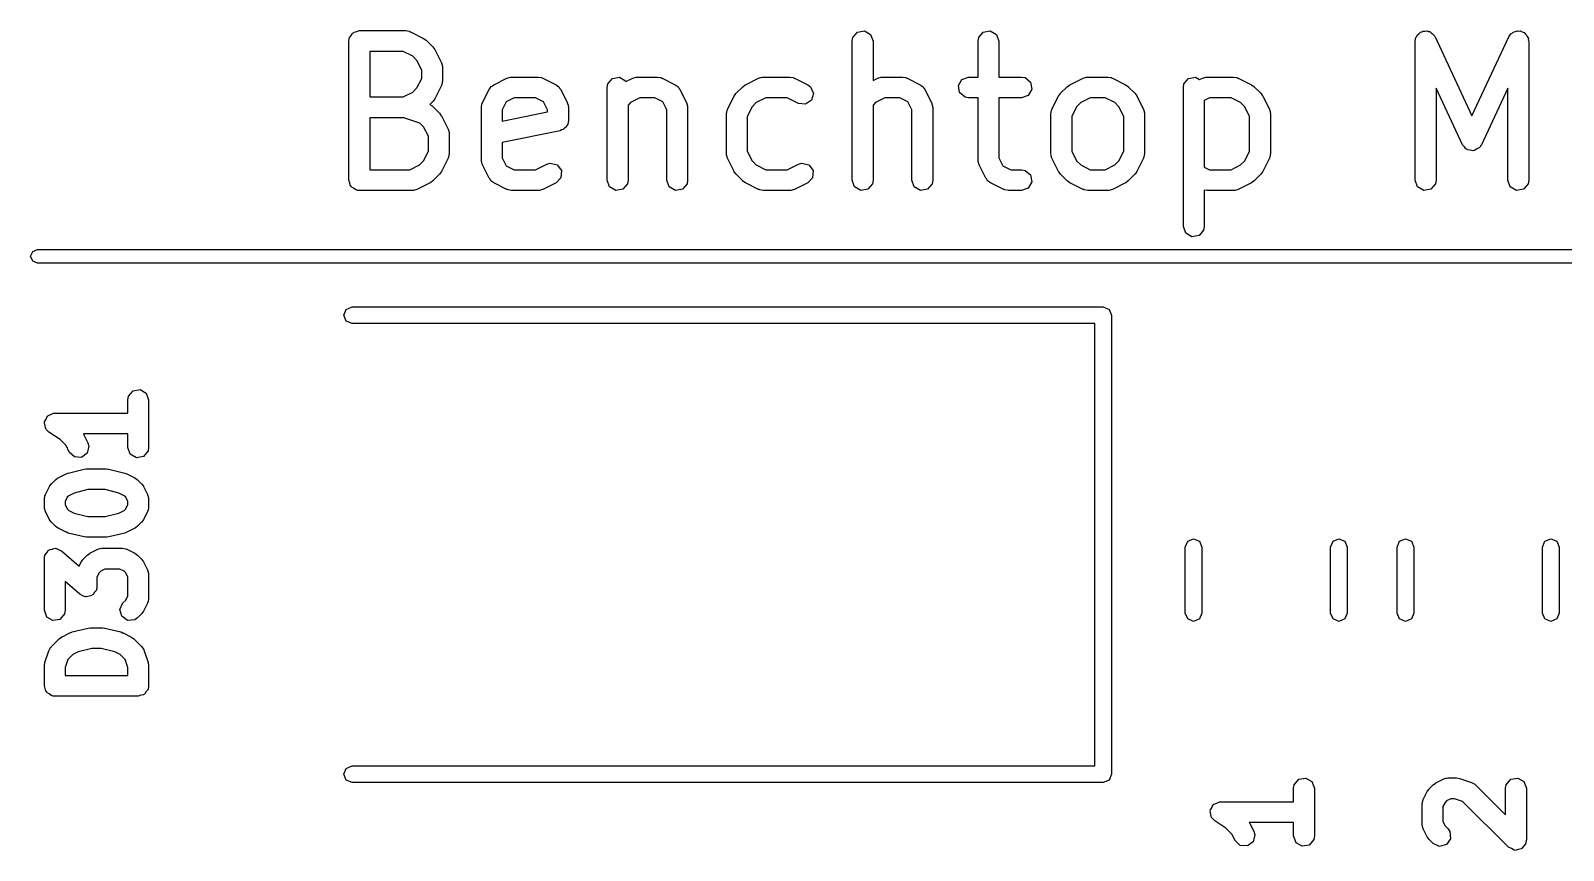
# Model space of a CAD drawing. Extents: x 59.1 to 151.1, y -119.5 to -80.2.
# Drawn here: x 59.95 to 70.97, y -86.27 to -80.38 of the extents above; entities that cross this region are included whole.
import ezdxf

# ---------------------------------------------------------------- set-up
doc = ezdxf.new("R2010")
doc.units = 0
doc.layers.add('BLACK', color=7, linetype='CONTINUOUS')

msp = doc.modelspace()

# ---------------------------------------------------------------- linework, layer by layer
at = {"layer": 'BLACK', "linetype": 'CONTINUOUS'}
for p, q in [((62.2381, -80.4524), (62.2398, -80.4426)), ((62.2392, -80.4394), (62.2409, -80.4365)), ((62.2398, -80.4426), (62.2392, -80.4394)), ((62.2409, -80.4365), (62.2426, -80.4267)), ((62.2426, -80.4267), (62.2551, -80.4118)), ((62.2551, -80.4118), (62.2649, -80.3949)), ((62.2649, -80.3949), (62.2712, -80.3926)), ((62.2712, -80.3926), (62.2756, -80.3874)), ((62.2756, -80.3874), (62.2948, -80.384)), ((62.2948, -80.384), (62.3131, -80.3774)), ((62.3131, -80.3774), (62.6464, -80.3774)), ((62.6464, -80.3774), (62.6721, -80.3819)), ((62.6721, -80.3819), (62.6755, -80.3848)), ((62.6755, -80.3848), (62.68, -80.3853)), ((62.68, -80.3853), (62.7752, -80.4329)), ((62.7752, -80.4329), (62.7932, -80.4463)), ((62.7932, -80.4463), (62.7947, -80.447)), ((62.7947, -80.447), (62.8423, -80.4946)), ((65.8571, -80.4524), (65.8617, -80.4267)), ((65.8617, -80.4267), (65.8946, -80.3874)), ((65.8946, -80.3874), (65.9452, -80.3785)), ((65.9452, -80.3785), (65.9896, -80.4042)), ((65.9896, -80.4042), (66.0071, -80.4524)), ((66.7619, -80.4524), (66.7664, -80.4267)), ((66.7664, -80.4267), (66.7994, -80.3874)), ((66.7994, -80.3874), (66.8499, -80.3785)), ((66.8499, -80.3785), (66.8944, -80.4042)), ((66.8944, -80.4042), (66.9119, -80.4524)), ((69.9048, -80.4524), (69.9093, -80.4267)), ((69.9093, -80.4267), (69.9157, -80.4191)), ((69.9157, -80.4191), (69.9183, -80.4094)), ((69.9183, -80.4094), (69.9317, -80.4)), ((69.9317, -80.4), (69.9423, -80.3874)), ((69.9423, -80.3874), (69.9521, -80.3857)), ((69.9521, -80.3857), (69.9603, -80.3799)), ((69.9603, -80.3799), (69.9766, -80.3814)), ((69.9766, -80.3814), (69.9928, -80.3785)), ((69.9928, -80.3785), (70.0015, -80.3835)), ((70.0015, -80.3835), (70.0114, -80.3844)), ((70.0114, -80.3844), (70.023, -80.396)), ((70.023, -80.396), (70.0372, -80.4042)), ((70.0372, -80.4042), (70.0406, -80.4136)), ((70.0406, -80.4136), (70.0477, -80.4207)), ((70.0477, -80.4207), (70.3131, -80.9893)), ((70.3131, -80.9893), (70.5785, -80.4207)), ((70.5785, -80.4207), (70.5934, -80.3993)), ((70.5934, -80.3993), (70.6025, -80.3951)), ((70.6025, -80.3951), (70.6089, -80.3874)), ((70.6089, -80.3874), (70.6251, -80.3846)), ((70.6251, -80.3846), (70.6399, -80.3777)), ((70.6399, -80.3777), (70.6496, -80.3803)), ((70.6496, -80.3803), (70.6595, -80.3785)), ((70.6595, -80.3785), (70.6736, -80.3867)), ((70.6736, -80.3867), (70.6895, -80.391)), ((70.6895, -80.391), (70.6952, -80.3992)), ((70.6952, -80.3992), (70.7039, -80.4042)), ((70.7039, -80.4042), (70.7095, -80.4196)), ((70.7095, -80.4196), (70.7189, -80.433)), ((70.7189, -80.433), (70.718, -80.443)), ((70.718, -80.443), (70.7214, -80.4524)), ((62.2381, -81.4524), (62.2381, -80.4524)), ((62.3881, -80.5274), (62.3881, -80.8536)), ((62.6287, -80.5274), (62.3881, -80.5274)), ((62.6972, -80.5616), (62.6287, -80.5274)), ((62.8423, -80.4946), (62.8552, -80.513)), ((62.8552, -80.513), (62.8564, -80.5141)), ((62.8564, -80.5141), (62.904, -80.6093)), ((65.8571, -81.4524), (65.8571, -80.4524)), ((66.0071, -80.4524), (66.0071, -80.7358)), ((66.7619, -80.7107), (66.7619, -80.4524)), ((66.9119, -80.4524), (66.9119, -80.7107)), ((69.9048, -81.4524), (69.9048, -80.4524)), ((70.7214, -80.4524), (70.7214, -81.4524)), ((62.7276, -80.592), (62.6972, -80.5616)), ((62.7619, -80.6606), (62.7276, -80.592)), ((62.7619, -80.7204), (62.7619, -80.6606)), ((62.904, -80.6093), (62.9114, -80.6343)), ((62.9114, -80.6343), (62.9104, -80.6386)), ((62.9104, -80.6386), (62.9119, -80.6429)), ((62.9119, -80.6429), (62.9119, -80.7381)), ((62.7276, -80.7889), (62.7619, -80.7204)), ((62.904, -80.7716), (62.8564, -80.8669)), ((62.9045, -80.7672), (62.904, -80.7716)), ((62.9074, -80.7637), (62.9045, -80.7672)), ((62.9119, -80.7381), (62.9074, -80.7637)), ((63.2615, -80.7789), (63.2718, -80.7744)), ((63.2718, -80.7744), (63.2796, -80.7663)), ((63.2796, -80.7663), (63.3748, -80.7186)), ((63.3748, -80.7186), (63.3998, -80.7112)), ((63.3998, -80.7112), (63.4041, -80.7122)), ((63.4041, -80.7122), (63.4083, -80.7107)), ((63.4083, -80.7107), (63.5988, -80.7107)), ((63.5988, -80.7107), (63.6245, -80.7152)), ((63.6245, -80.7152), (63.6279, -80.7181)), ((63.6279, -80.7181), (63.6323, -80.7186)), ((63.6323, -80.7186), (63.7276, -80.7663)), ((63.7276, -80.7663), (63.7485, -80.7818)), ((64.0952, -80.7857), (64.0998, -80.7601)), ((64.0998, -80.7601), (64.1327, -80.7208)), ((64.1327, -80.7208), (64.1833, -80.7119)), ((64.1833, -80.7119), (64.2277, -80.7375)), ((64.2277, -80.7375), (64.2299, -80.7435)), ((64.2299, -80.7435), (64.2796, -80.7186)), ((64.2796, -80.7186), (64.3045, -80.7112)), ((64.3045, -80.7112), (64.3089, -80.7122)), ((64.3089, -80.7122), (64.3131, -80.7107)), ((64.3131, -80.7107), (64.456, -80.7107)), ((64.456, -80.7107), (64.4816, -80.7152)), ((64.4816, -80.7152), (64.485, -80.7181)), ((64.485, -80.7181), (64.4895, -80.7186)), ((64.4895, -80.7186), (64.5847, -80.7663)), ((64.5847, -80.7663), (64.6057, -80.7818)), ((65.0696, -80.7803), (65.088, -80.7674)), ((65.088, -80.7674), (65.0891, -80.7663)), ((65.0891, -80.7663), (65.1843, -80.7186)), ((65.1843, -80.7186), (65.2093, -80.7112)), ((65.2093, -80.7112), (65.2136, -80.7122)), ((65.2136, -80.7122), (65.2179, -80.7107)), ((65.2179, -80.7107), (65.4083, -80.7107)), ((65.4083, -80.7107), (65.434, -80.7152)), ((65.434, -80.7152), (65.4374, -80.7181)), ((65.4374, -80.7181), (65.4419, -80.7186)), ((65.4419, -80.7186), (65.5371, -80.7663)), ((65.5371, -80.7663), (65.558, -80.7818)), ((66.0071, -80.7358), (66.0415, -80.7186)), ((66.0415, -80.7186), (66.0664, -80.7112)), ((66.0664, -80.7112), (66.0708, -80.7122)), ((66.0708, -80.7122), (66.075, -80.7107)), ((66.075, -80.7107), (66.2179, -80.7107)), ((66.2179, -80.7107), (66.2435, -80.7152)), ((66.2435, -80.7152), (66.2469, -80.7181)), ((66.2469, -80.7181), (66.2514, -80.7186)), ((66.2514, -80.7186), (66.3466, -80.7663)), ((66.3466, -80.7663), (66.3676, -80.7818)), ((66.6202, -80.7727), (66.6458, -80.7283)), ((66.6291, -80.8232), (66.6202, -80.7727)), ((66.6458, -80.7283), (66.694, -80.7107)), ((66.694, -80.7107), (66.7619, -80.7107)), ((66.9119, -80.7107), (67.075, -80.7107)), ((67.075, -80.7107), (67.1007, -80.7152)), ((67.1007, -80.7152), (67.14, -80.7482)), ((67.14, -80.7482), (67.1489, -80.7987)), ((67.4029, -80.7803), (67.4213, -80.7674)), ((67.4213, -80.7674), (67.4224, -80.7663)), ((67.4224, -80.7663), (67.5176, -80.7186)), ((67.5176, -80.7186), (67.5426, -80.7112)), ((67.5426, -80.7112), (67.547, -80.7122)), ((67.547, -80.7122), (67.5512, -80.7107)), ((67.5512, -80.7107), (67.694, -80.7107)), ((67.694, -80.7107), (67.7197, -80.7152)), ((67.7197, -80.7152), (67.7231, -80.7181)), ((67.7231, -80.7181), (67.7276, -80.7186)), ((67.7276, -80.7186), (67.8228, -80.7663)), ((67.8228, -80.7663), (67.8408, -80.7796)), ((68.2381, -80.7857), (68.2426, -80.7601)), ((68.2426, -80.7601), (68.2756, -80.7208)), ((68.2756, -80.7208), (68.3261, -80.7119)), ((68.3261, -80.7119), (68.355, -80.7285)), ((68.355, -80.7285), (68.3748, -80.7186)), ((68.3748, -80.7186), (68.3998, -80.7112)), ((68.3998, -80.7112), (68.4041, -80.7122)), ((68.4041, -80.7122), (68.4083, -80.7107)), ((68.4083, -80.7107), (68.5988, -80.7107)), ((68.5988, -80.7107), (68.6245, -80.7152)), ((68.6245, -80.7152), (68.6279, -80.7181)), ((68.6279, -80.7181), (68.6324, -80.7186)), ((68.6324, -80.7186), (68.7276, -80.7663)), ((68.7276, -80.7663), (68.7456, -80.7796)), ((62.3881, -80.8536), (62.6287, -80.8536)), ((62.6287, -80.8536), (62.6972, -80.8193)), ((62.6972, -80.8193), (62.7276, -80.7889)), ((62.8423, -80.8864), (62.8199, -80.9088)), ((62.843, -80.8849), (62.8423, -80.8864)), ((62.8564, -80.8669), (62.843, -80.8849)), ((63.1984, -80.895), (63.246, -80.7998)), ((63.246, -80.7998), (63.2615, -80.7789)), ((63.426, -80.8607), (63.369, -80.8892)), ((63.5811, -80.8607), (63.426, -80.8607)), ((63.6381, -80.8892), (63.5811, -80.8607)), ((63.7485, -80.7818), (63.753, -80.7921)), ((63.753, -80.7921), (63.7611, -80.7998)), ((63.7611, -80.7998), (63.8087, -80.895)), ((64.0952, -81.4524), (64.0952, -80.7857)), ((64.3308, -80.8607), (64.2623, -80.895)), ((64.4382, -80.8607), (64.3308, -80.8607)), ((64.4953, -80.8892), (64.4382, -80.8607)), ((64.6057, -80.7818), (64.6101, -80.7921)), ((64.6101, -80.7921), (64.6183, -80.7998)), ((64.6183, -80.7998), (64.6659, -80.895)), ((64.9603, -80.9426), (65.0079, -80.8474)), ((65.0079, -80.8474), (65.0213, -80.8294)), ((65.0213, -80.8294), (65.022, -80.8279)), ((65.022, -80.8279), (65.0696, -80.7803)), ((65.2356, -80.8607), (65.167, -80.895)), ((65.3906, -80.8607), (65.2356, -80.8607)), ((65.47, -80.9004), (65.3906, -80.8607)), ((65.5638, -80.878), (65.521, -80.9063)), ((65.558, -80.7818), (65.5784, -80.8288)), ((65.5784, -80.8288), (65.5638, -80.878)), ((66.0927, -80.8607), (66.0242, -80.895)), ((66.2002, -80.8607), (66.0927, -80.8607)), ((66.2572, -80.8892), (66.2002, -80.8607)), ((66.3676, -80.7818), (66.372, -80.7921)), ((66.372, -80.7921), (66.3802, -80.7998)), ((66.3802, -80.7998), (66.4278, -80.895)), ((66.6684, -80.8562), (66.6291, -80.8232)), ((66.694, -80.8607), (66.6684, -80.8562)), ((66.7619, -80.8607), (66.694, -80.8607)), ((66.7619, -81.3095), (66.7619, -80.8607)), ((67.075, -80.8607), (66.9119, -80.8607)), ((66.9119, -80.8607), (66.9119, -81.2918)), ((67.1232, -80.8432), (67.075, -80.8607)), ((67.1489, -80.7987), (67.1232, -80.8432)), ((67.2936, -80.9426), (67.3413, -80.8474)), ((67.3413, -80.8474), (67.3546, -80.8294)), ((67.3546, -80.8294), (67.3553, -80.8279)), ((67.3553, -80.8279), (67.4029, -80.7803)), ((67.5689, -80.8607), (67.5004, -80.895)), ((67.6763, -80.8607), (67.5689, -80.8607)), ((67.7449, -80.895), (67.6763, -80.8607)), ((67.8408, -80.7796), (67.8423, -80.7803)), ((67.8423, -80.7803), (67.8899, -80.8279)), ((67.8899, -80.8279), (67.9028, -80.8463)), ((67.9028, -80.8463), (67.904, -80.8474)), ((67.904, -80.8474), (67.9516, -80.9426)), ((68.2381, -81.7857), (68.2381, -80.7857)), ((68.426, -80.8607), (68.3881, -80.8797)), ((68.3881, -80.8797), (68.3881, -81.3584)), ((68.5811, -80.8607), (68.426, -80.8607)), ((68.6496, -80.895), (68.5811, -80.8607)), ((68.7456, -80.7796), (68.7471, -80.7803)), ((68.7471, -80.7803), (68.7947, -80.8279)), ((68.7947, -80.8279), (68.8076, -80.8463)), ((68.8076, -80.8463), (68.8087, -80.8474)), ((68.8087, -80.8474), (68.8564, -80.9426)), ((70.2451, -81.1984), (70.0548, -80.7904)), ((70.0548, -80.7904), (70.0548, -81.4524)), ((70.5714, -80.7904), (70.3811, -81.1984)), ((70.5714, -81.4524), (70.5714, -80.7904)), ((62.8199, -80.9088), (62.8359, -80.9174)), ((62.8359, -80.9174), (62.8383, -80.9213)), ((62.8383, -80.9213), (62.8423, -80.9232)), ((62.8423, -80.9232), (62.8899, -80.9708)), ((62.8899, -80.9708), (62.9028, -80.9891)), ((62.9028, -80.9891), (62.904, -80.9903)), ((62.904, -80.9903), (62.9516, -81.0855)), ((63.1905, -80.9286), (63.195, -80.9029)), ((63.1905, -81.3095), (63.1905, -80.9286)), ((63.195, -80.9029), (63.1979, -80.8995)), ((63.1979, -80.8995), (63.1984, -80.895)), ((63.369, -80.8892), (63.3405, -80.9463)), ((63.3405, -80.9463), (63.3405, -81.0276)), ((63.3405, -81.0276), (63.6667, -80.9623)), ((63.6667, -80.9463), (63.6381, -80.8892)), ((63.6667, -80.9623), (63.6667, -80.9463)), ((63.8087, -80.895), (63.8162, -80.92)), ((63.8162, -80.92), (63.8151, -80.9244)), ((63.8151, -80.9244), (63.8167, -80.9286)), ((63.8167, -80.9286), (63.8167, -81.0238)), ((64.2623, -80.895), (64.2452, -80.912)), ((64.2452, -80.912), (64.2452, -81.4524)), ((64.5238, -80.9463), (64.4953, -80.8892)), ((64.5238, -81.4524), (64.5238, -80.9463)), ((64.6659, -80.895), (64.6733, -80.92)), ((64.6733, -80.92), (64.6723, -80.9244)), ((64.6723, -80.9244), (64.6738, -80.9286)), ((64.6738, -80.9286), (64.6738, -81.4524)), ((64.9524, -80.9762), (64.9569, -80.9505)), ((64.9524, -81.2619), (64.9524, -80.9762)), ((64.9569, -80.9505), (64.9598, -80.9471)), ((64.9598, -80.9471), (64.9603, -80.9426)), ((65.1366, -80.9254), (65.1024, -80.9939)), ((65.1024, -80.9939), (65.1024, -81.2442)), ((65.167, -80.895), (65.1366, -80.9254)), ((65.521, -80.9063), (65.47, -80.9004)), ((66.0242, -80.895), (66.0071, -80.912)), ((66.0071, -80.912), (66.0071, -81.4524)), ((66.2857, -80.9463), (66.2572, -80.8892)), ((66.2857, -81.4524), (66.2857, -80.9463)), ((66.4278, -80.895), (66.4352, -80.92)), ((66.4352, -80.92), (66.4342, -80.9244)), ((66.4342, -80.9244), (66.4357, -80.9286)), ((66.4357, -80.9286), (66.4357, -81.4524)), ((67.2857, -80.9762), (67.2902, -80.9505)), ((67.2857, -81.2619), (67.2857, -80.9762)), ((67.2902, -80.9505), (67.2931, -80.9471)), ((67.2931, -80.9471), (67.2936, -80.9426)), ((67.47, -80.9254), (67.4357, -80.9939)), ((67.4357, -80.9939), (67.4357, -81.2442)), ((67.5004, -80.895), (67.47, -80.9254)), ((67.7753, -80.9254), (67.7449, -80.895)), ((67.8095, -80.9939), (67.7753, -80.9254)), ((67.8095, -81.2442), (67.8095, -80.9939)), ((67.9516, -80.9426), (67.959, -80.9676)), ((67.959, -80.9676), (67.958, -80.972)), ((67.958, -80.972), (67.9595, -80.9762)), ((67.9595, -80.9762), (67.9595, -81.2619)), ((68.68, -80.9254), (68.6496, -80.895)), ((68.7143, -80.9939), (68.68, -80.9254)), ((68.7143, -81.2442), (68.7143, -80.9939)), ((68.8564, -80.9426), (68.8638, -80.9676)), ((68.8638, -80.9676), (68.8628, -80.972)), ((68.8628, -80.972), (68.8643, -80.9762)), ((68.8643, -80.9762), (68.8643, -81.2619)), ((62.3881, -81.0036), (62.3881, -81.3774)), ((62.6343, -81.0036), (62.3881, -81.0036)), ((62.7488, -81.0417), (62.6343, -81.0036)), ((62.7753, -81.0682), (62.7488, -81.0417)), ((62.8095, -81.1368), (62.7753, -81.0682)), ((62.9516, -81.0855), (62.959, -81.1105)), ((63.7564, -81.0974), (63.3405, -81.1805)), ((63.767, -81.0909), (63.7564, -81.0974)), ((63.7792, -81.0888), (63.767, -81.0909)), ((63.7882, -81.078), (63.7792, -81.0888)), ((63.8002, -81.0707), (63.7882, -81.078)), ((63.8042, -81.059), (63.8002, -81.0707)), ((63.8121, -81.0495), (63.8042, -81.059)), ((63.8167, -81.0238), (63.8121, -81.0495)), ((62.8095, -81.2442), (62.8095, -81.1368)), ((62.959, -81.1105), (62.958, -81.1148)), ((62.958, -81.1148), (62.9595, -81.119)), ((62.9595, -81.119), (62.9595, -81.2619)), ((63.3405, -81.1805), (63.3405, -81.2918)), ((70.2589, -81.2121), (70.2451, -81.1984)), ((70.2701, -81.2281), (70.2589, -81.2121)), ((70.3718, -81.2116), (70.3661, -81.2197)), ((70.3745, -81.2097), (70.3718, -81.2116)), ((70.3754, -81.2065), (70.3745, -81.2097)), ((70.3811, -81.1984), (70.3754, -81.2065)), ((62.7449, -81.3431), (62.7753, -81.3127)), ((62.7753, -81.3127), (62.8095, -81.2442)), ((62.9516, -81.2954), (62.904, -81.3907)), ((62.9521, -81.291), (62.9516, -81.2954)), ((62.955, -81.2876), (62.9521, -81.291)), ((62.9595, -81.2619), (62.955, -81.2876)), ((63.192, -81.3137), (63.1905, -81.3095)), ((63.191, -81.3181), (63.192, -81.3137)), ((63.1984, -81.3431), (63.191, -81.3181)), ((63.3405, -81.2918), (63.369, -81.3489)), ((64.9539, -81.2661), (64.9524, -81.2619)), ((64.9529, -81.2705), (64.9539, -81.2661)), ((64.9603, -81.2954), (64.9529, -81.2705)), ((65.0079, -81.3907), (64.9603, -81.2954)), ((65.1024, -81.2442), (65.1366, -81.3127)), ((65.1366, -81.3127), (65.167, -81.3431)), ((66.7634, -81.3137), (66.7619, -81.3095)), ((66.7624, -81.3181), (66.7634, -81.3137)), ((66.7698, -81.3431), (66.7624, -81.3181)), ((66.9119, -81.2918), (66.9404, -81.3489)), ((67.2872, -81.2661), (67.2857, -81.2619)), ((67.2862, -81.2705), (67.2872, -81.2661)), ((67.2936, -81.2954), (67.2862, -81.2705)), ((67.3413, -81.3907), (67.2936, -81.2954)), ((67.4357, -81.2442), (67.47, -81.3127)), ((67.47, -81.3127), (67.5004, -81.3431)), ((67.7449, -81.3431), (67.7753, -81.3127)), ((67.7753, -81.3127), (67.8095, -81.2442)), ((67.9516, -81.2954), (67.904, -81.3907)), ((67.9521, -81.291), (67.9516, -81.2954)), ((67.955, -81.2876), (67.9521, -81.291)), ((67.9595, -81.2619), (67.955, -81.2876)), ((68.6496, -81.3431), (68.68, -81.3127)), ((68.68, -81.3127), (68.7143, -81.2442)), ((68.8564, -81.2954), (68.8087, -81.3907)), ((68.8569, -81.291), (68.8564, -81.2954)), ((68.8598, -81.2876), (68.8569, -81.291)), ((68.8643, -81.2619), (68.8598, -81.2876)), ((70.2766, -81.2298), (70.2701, -81.2281)), ((70.2814, -81.2346), (70.2766, -81.2298)), ((70.3008, -81.2363), (70.2814, -81.2346)), ((70.3196, -81.2414), (70.3008, -81.2363)), ((70.3258, -81.2385), (70.3196, -81.2414)), ((70.3325, -81.2391), (70.3258, -81.2385)), ((70.3485, -81.2279), (70.3325, -81.2391)), ((70.3661, -81.2197), (70.3485, -81.2279)), ((62.3881, -81.3774), (62.6763, -81.3774)), ((62.6763, -81.3774), (62.7449, -81.3431)), ((62.8899, -81.4102), (62.8423, -81.4578)), ((62.8906, -81.4087), (62.8899, -81.4102)), ((62.904, -81.3907), (62.8906, -81.4087)), ((63.246, -81.4383), (63.1984, -81.3431)), ((63.2542, -81.446), (63.246, -81.4383)), ((63.369, -81.3489), (63.426, -81.3774)), ((63.426, -81.3774), (63.5811, -81.3774)), ((63.5811, -81.3774), (63.6605, -81.3377)), ((63.6605, -81.3377), (63.6855, -81.3303)), ((63.6855, -81.3303), (63.7354, -81.3422)), ((63.7629, -81.4346), (63.7276, -81.4718)), ((63.7354, -81.3422), (63.7659, -81.3834)), ((63.7659, -81.3834), (63.7629, -81.4346)), ((65.0091, -81.3918), (65.0079, -81.3907)), ((65.022, -81.4102), (65.0091, -81.3918)), ((65.0696, -81.4578), (65.022, -81.4102)), ((65.167, -81.3431), (65.2356, -81.3774)), ((65.2356, -81.3774), (65.3906, -81.3774)), ((65.3906, -81.3774), (65.47, -81.3377)), ((65.47, -81.3377), (65.495, -81.3303)), ((65.495, -81.3303), (65.5449, -81.3422)), ((65.5724, -81.4346), (65.5371, -81.4718)), ((65.5449, -81.3422), (65.5755, -81.3834)), ((65.5755, -81.3834), (65.5724, -81.4346)), ((66.8174, -81.4383), (66.7698, -81.3431)), ((66.8256, -81.446), (66.8174, -81.4383)), ((66.9404, -81.3489), (66.9975, -81.3774)), ((66.9975, -81.3774), (67.075, -81.3774)), ((67.075, -81.3774), (67.1007, -81.3819)), ((67.1007, -81.3819), (67.14, -81.4149)), ((67.14, -81.4149), (67.1489, -81.4654)), ((67.3424, -81.3918), (67.3413, -81.3907)), ((67.3553, -81.4102), (67.3424, -81.3918)), ((67.4029, -81.4578), (67.3553, -81.4102)), ((67.5004, -81.3431), (67.5689, -81.3774)), ((67.5689, -81.3774), (67.6763, -81.3774)), ((67.6763, -81.3774), (67.7449, -81.3431)), ((67.8899, -81.4102), (67.8423, -81.4578)), ((67.8906, -81.4087), (67.8899, -81.4102)), ((67.904, -81.3907), (67.8906, -81.4087)), ((68.3881, -81.3584), (68.426, -81.3774)), ((68.426, -81.3774), (68.5811, -81.3774)), ((68.5811, -81.3774), (68.6496, -81.3431)), ((68.7947, -81.4102), (68.7471, -81.4578)), ((68.7954, -81.4087), (68.7947, -81.4102)), ((68.8087, -81.3907), (68.7954, -81.4087)), ((62.2448, -81.4707), (62.2381, -81.4524)), ((62.2481, -81.4899), (62.2448, -81.4707)), ((62.2533, -81.4942), (62.2481, -81.4899)), ((62.2556, -81.5006), (62.2533, -81.4942)), ((62.2725, -81.5103), (62.2556, -81.5006)), ((62.2874, -81.5229), (62.2725, -81.5103)), ((62.2972, -81.5246), (62.2874, -81.5229)), ((62.3001, -81.5262), (62.2972, -81.5246)), ((62.3034, -81.5257), (62.3001, -81.5262)), ((62.3131, -81.5274), (62.3034, -81.5257)), ((62.694, -81.5274), (62.3131, -81.5274)), ((62.6983, -81.5258), (62.694, -81.5274)), ((62.7026, -81.5269), (62.6983, -81.5258)), ((62.7276, -81.5195), (62.7026, -81.5269)), ((62.8228, -81.4718), (62.7276, -81.5195)), ((62.824, -81.4707), (62.8228, -81.4718)), ((62.8423, -81.4578), (62.824, -81.4707)), ((63.2586, -81.4563), (63.2542, -81.446)), ((63.2796, -81.4718), (63.2586, -81.4563)), ((63.3748, -81.5195), (63.2796, -81.4718)), ((63.3792, -81.52), (63.3748, -81.5195)), ((63.3827, -81.5229), (63.3792, -81.52)), ((63.4083, -81.5274), (63.3827, -81.5229)), ((63.5988, -81.5274), (63.4083, -81.5274)), ((63.603, -81.5258), (63.5988, -81.5274)), ((63.6074, -81.5269), (63.603, -81.5258)), ((63.6323, -81.5195), (63.6074, -81.5269)), ((63.7276, -81.4718), (63.6323, -81.5195)), ((64.1128, -81.5006), (64.0952, -81.4524)), ((64.1572, -81.5262), (64.1128, -81.5006)), ((64.2077, -81.5173), (64.1572, -81.5262)), ((64.2407, -81.478), (64.2077, -81.5173)), ((64.2452, -81.4524), (64.2407, -81.478)), ((64.5414, -81.5006), (64.5238, -81.4524)), ((64.5858, -81.5262), (64.5414, -81.5006)), ((64.6363, -81.5173), (64.5858, -81.5262)), ((64.6693, -81.478), (64.6363, -81.5173)), ((64.6738, -81.4524), (64.6693, -81.478)), ((65.0711, -81.4585), (65.0696, -81.4578)), ((65.0891, -81.4718), (65.0711, -81.4585)), ((65.1843, -81.5195), (65.0891, -81.4718)), ((65.1888, -81.52), (65.1843, -81.5195)), ((65.1922, -81.5229), (65.1888, -81.52)), ((65.2179, -81.5274), (65.1922, -81.5229)), ((65.4083, -81.5274), (65.2179, -81.5274)), ((65.4125, -81.5258), (65.4083, -81.5274)), ((65.4169, -81.5269), (65.4125, -81.5258)), ((65.4419, -81.5195), (65.4169, -81.5269)), ((65.5371, -81.4718), (65.4419, -81.5195)), ((65.8747, -81.5006), (65.8571, -81.4524)), ((65.9191, -81.5262), (65.8747, -81.5006)), ((65.9696, -81.5173), (65.9191, -81.5262)), ((66.0026, -81.478), (65.9696, -81.5173)), ((66.0071, -81.4524), (66.0026, -81.478)), ((66.3033, -81.5006), (66.2857, -81.4524)), ((66.3477, -81.5262), (66.3033, -81.5006)), ((66.3982, -81.5173), (66.3477, -81.5262)), ((66.4312, -81.478), (66.3982, -81.5173)), ((66.4357, -81.4524), (66.4312, -81.478)), ((66.8301, -81.4563), (66.8256, -81.446)), ((66.851, -81.4718), (66.8301, -81.4563)), ((66.9462, -81.5195), (66.851, -81.4718)), ((66.9507, -81.52), (66.9462, -81.5195)), ((66.9541, -81.5229), (66.9507, -81.52)), ((66.9798, -81.5274), (66.9541, -81.5229)), ((67.075, -81.5274), (66.9798, -81.5274)), ((67.1232, -81.5098), (67.075, -81.5274)), ((67.1489, -81.4654), (67.1232, -81.5098)), ((67.4044, -81.4585), (67.4029, -81.4578)), ((67.4224, -81.4718), (67.4044, -81.4585)), ((67.5176, -81.5195), (67.4224, -81.4718)), ((67.5221, -81.52), (67.5176, -81.5195)), ((67.5255, -81.5229), (67.5221, -81.52)), ((67.5512, -81.5274), (67.5255, -81.5229)), ((67.694, -81.5274), (67.5512, -81.5274)), ((67.6983, -81.5258), (67.694, -81.5274)), ((67.7026, -81.5269), (67.6983, -81.5258)), ((67.7276, -81.5195), (67.7026, -81.5269)), ((67.8228, -81.4718), (67.7276, -81.5195)), ((67.824, -81.4707), (67.8228, -81.4718)), ((67.8423, -81.4578), (67.824, -81.4707)), ((68.4083, -81.5274), (68.3881, -81.5238)), ((68.3881, -81.5238), (68.3881, -81.7857)), ((68.5988, -81.5274), (68.4083, -81.5274)), ((68.603, -81.5258), (68.5988, -81.5274)), ((68.6074, -81.5269), (68.603, -81.5258)), ((68.6324, -81.5195), (68.6074, -81.5269)), ((68.7276, -81.4718), (68.6324, -81.5195)), ((68.7287, -81.4707), (68.7276, -81.4718)), ((68.7471, -81.4578), (68.7287, -81.4707)), ((69.9223, -81.5006), (69.9048, -81.4524)), ((69.9667, -81.5262), (69.9223, -81.5006)), ((70.0173, -81.5173), (69.9667, -81.5262)), ((70.0502, -81.478), (70.0173, -81.5173)), ((70.0548, -81.4524), (70.0502, -81.478)), ((70.589, -81.5006), (70.5714, -81.4524)), ((70.6334, -81.5262), (70.589, -81.5006)), ((70.6839, -81.5173), (70.6334, -81.5262)), ((70.7169, -81.478), (70.6839, -81.5173)), ((70.7214, -81.4524), (70.7169, -81.478)), ((68.2556, -81.8339), (68.2381, -81.7857)), ((68.3001, -81.8596), (68.2556, -81.8339)), ((68.3506, -81.8507), (68.3001, -81.8596)), ((68.3836, -81.8114), (68.3506, -81.8507)), ((68.3881, -81.7857), (68.3836, -81.8114)), ((59.95, -82), (59.9646, -81.9646)), ((59.9646, -81.9646), (60, -81.95)), ((60, -81.95), (149, -81.95)), ((59.9646, -82.0354), (59.95, -82)), ((60, -82.05), (59.9646, -82.0354)), ((149, -82.05), (60, -82.05)), ((62.202, -82.424), (62.2196, -82.3816)), ((62.2196, -82.4664), (62.202, -82.424)), ((62.2196, -82.3816), (62.262, -82.364)), ((62.262, -82.364), (67.662, -82.364)), ((67.662, -82.364), (67.7044, -82.3816)), ((67.7044, -82.3816), (67.722, -82.424)), ((67.722, -82.424), (67.722, -85.724)), ((62.262, -82.484), (62.2196, -82.4664)), ((67.602, -82.484), (62.262, -82.484)), ((67.602, -85.664), (67.602, -82.484)), ((60.653, -83.0055), (60.6859, -82.9662)), ((60.6859, -82.9662), (60.7365, -82.9573)), ((60.7365, -82.9573), (60.7809, -82.9829)), ((60.6484, -83.0311), (60.653, -83.0055)), ((60.6484, -83.1276), (60.6484, -83.0311)), ((60.7809, -82.9829), (60.7984, -83.0311)), ((60.7984, -83.0311), (60.7984, -83.374)), ((60.0486, -83.1977), (60.0503, -83.1938)), ((60.0547, -83.2186), (60.0486, -83.1977)), ((60.0496, -83.1895), (60.0605, -83.1707)), ((60.0503, -83.1938), (60.0496, -83.1895)), ((60.0605, -83.1707), (60.0692, -83.1508)), ((60.0692, -83.1508), (60.0731, -83.1489)), ((60.0731, -83.1489), (60.0752, -83.1451)), ((60.0752, -83.1451), (60.0957, -83.1377)), ((60.0957, -83.1377), (60.1152, -83.128)), ((60.1152, -83.128), (60.1194, -83.129)), ((60.1194, -83.129), (60.1234, -83.1276)), ((60.1234, -83.1276), (60.6484, -83.1276)), ((60.0585, -83.2401), (60.0547, -83.2186)), ((60.0618, -83.2428), (60.0585, -83.2401)), ((60.063, -83.247), (60.0618, -83.2428)), ((60.0818, -83.265), (60.063, -83.247)), ((60.1614, -83.318), (60.0818, -83.265)), ((60.6484, -83.2776), (60.3289, -83.2776)), ((60.3289, -83.2776), (60.3322, -83.2822)), ((60.3322, -83.2822), (60.3334, -83.2833)), ((60.3334, -83.2833), (60.3619, -83.3405)), ((60.6484, -83.374), (60.6484, -83.2776)), ((60.2046, -83.3613), (60.1614, -83.318)), ((60.2278, -83.4075), (60.2046, -83.3613)), ((60.265, -83.4428), (60.2278, -83.4075)), ((60.3574, -83.4153), (60.3162, -83.4459)), ((60.3694, -83.3654), (60.3574, -83.4153)), ((60.3619, -83.3405), (60.3694, -83.3654)), ((60.666, -83.4222), (60.6484, -83.374)), ((60.7104, -83.4479), (60.666, -83.4222)), ((60.7939, -83.3997), (60.7609, -83.439)), ((60.7984, -83.374), (60.7939, -83.3997)), ((60.2195, -83.5584), (60.3338, -83.5298)), ((60.3162, -83.4459), (60.265, -83.4428)), ((60.3338, -83.5298), (60.3487, -83.5288)), ((60.3487, -83.5288), (60.352, -83.5276)), ((60.352, -83.5276), (60.4949, -83.5276)), ((60.4949, -83.5276), (60.5096, -83.5302)), ((60.5096, -83.5302), (60.513, -83.5298)), ((60.513, -83.5298), (60.6273, -83.5584)), ((60.7609, -83.439), (60.7104, -83.4479)), ((60.0849, -83.6547), (60.0983, -83.6367)), ((60.0983, -83.6367), (60.099, -83.6353)), ((60.099, -83.6353), (60.1275, -83.6067)), ((60.1275, -83.6067), (60.1459, -83.5938)), ((60.1459, -83.5938), (60.147, -83.5926)), ((60.147, -83.5926), (60.2042, -83.5641)), ((60.2042, -83.5641), (60.2166, -83.5604)), ((60.2166, -83.5604), (60.2195, -83.5584)), ((60.6273, -83.5584), (60.6392, -83.5637)), ((60.6392, -83.5637), (60.6427, -83.5641)), ((60.6427, -83.5641), (60.6998, -83.5926)), ((60.6998, -83.5926), (60.7178, -83.606)), ((60.7178, -83.606), (60.7193, -83.6067)), ((60.7193, -83.6067), (60.7479, -83.6353)), ((60.7479, -83.6353), (60.7608, -83.6536)), ((60.0484, -83.7454), (60.053, -83.7198)), ((60.0484, -83.8026), (60.0484, -83.7454)), ((60.053, -83.7198), (60.0558, -83.7163)), ((60.0558, -83.7163), (60.0563, -83.7119)), ((60.0563, -83.7119), (60.0849, -83.6547)), ((60.2136, -83.7327), (60.1984, -83.7631)), ((60.225, -83.7214), (60.2136, -83.7327)), ((60.2639, -83.7019), (60.225, -83.7214)), ((60.3612, -83.6776), (60.2639, -83.7019)), ((60.4856, -83.6776), (60.3612, -83.6776)), ((60.583, -83.7019), (60.4856, -83.6776)), ((60.6219, -83.7214), (60.583, -83.7019)), ((60.6332, -83.7327), (60.6219, -83.7214)), ((60.6484, -83.7631), (60.6332, -83.7327)), ((60.7608, -83.6536), (60.7619, -83.6547)), ((60.7619, -83.6547), (60.7905, -83.7119)), ((60.7905, -83.7119), (60.7979, -83.7369)), ((60.7979, -83.7369), (60.7969, -83.7412)), ((60.7969, -83.7412), (60.7984, -83.7454)), ((60.7984, -83.7454), (60.7984, -83.8026)), ((60.05, -83.8068), (60.0484, -83.8026)), ((60.0489, -83.8111), (60.05, -83.8068)), ((60.0563, -83.8361), (60.0489, -83.8111)), ((60.0849, -83.8933), (60.0563, -83.8361)), ((60.1984, -83.7631), (60.1984, -83.7849)), ((60.1984, -83.7849), (60.2136, -83.8153)), ((60.2136, -83.8153), (60.225, -83.8266)), ((60.225, -83.8266), (60.2639, -83.8461)), ((60.2639, -83.8461), (60.3612, -83.8704)), ((60.4856, -83.8704), (60.583, -83.8461)), ((60.583, -83.8461), (60.6219, -83.8266)), ((60.6219, -83.8266), (60.6332, -83.8153)), ((60.6332, -83.8153), (60.6484, -83.7849)), ((60.6484, -83.7849), (60.6484, -83.7631)), ((60.7905, -83.8361), (60.7619, -83.8933)), ((60.791, -83.8317), (60.7905, -83.8361)), ((60.7939, -83.8282), (60.791, -83.8317)), ((60.7984, -83.8026), (60.7939, -83.8282)), ((60.0861, -83.8944), (60.0849, -83.8933)), ((60.099, -83.9127), (60.0861, -83.8944)), ((60.1275, -83.9413), (60.099, -83.9127)), ((60.129, -83.942), (60.1275, -83.9413)), ((60.147, -83.9554), (60.129, -83.942)), ((60.2042, -83.9839), (60.147, -83.9554)), ((60.3612, -83.8704), (60.4856, -83.8704)), ((60.6998, -83.9554), (60.6427, -83.9839)), ((60.701, -83.9542), (60.6998, -83.9554)), ((60.7193, -83.9413), (60.701, -83.9542)), ((60.7479, -83.9127), (60.7193, -83.9413)), ((60.7486, -83.9113), (60.7479, -83.9127)), ((60.7619, -83.8933), (60.7486, -83.9113)), ((60.2077, -83.9843), (60.2042, -83.9839)), ((60.2195, -83.9896), (60.2077, -83.9843)), ((60.3338, -84.0182), (60.2195, -83.9896)), ((60.3373, -84.0178), (60.3338, -84.0182)), ((60.352, -84.0204), (60.3373, -84.0178)), ((60.4949, -84.0204), (60.352, -84.0204)), ((60.4981, -84.0192), (60.4949, -84.0204)), ((60.513, -84.0182), (60.4981, -84.0192)), ((60.6273, -83.9896), (60.513, -84.0182)), ((60.6303, -83.9876), (60.6273, -83.9896)), ((60.6427, -83.9839), (60.6303, -83.9876)), ((68.2515, -84.0907), (68.2691, -84.0483)), ((68.2691, -84.0483), (68.3115, -84.0307)), ((68.3115, -84.0307), (68.3539, -84.0483)), ((68.3539, -84.0483), (68.3715, -84.0907)), ((69.2965, -84.0907), (69.3141, -84.0483)), ((69.3141, -84.0483), (69.3565, -84.0307)), ((69.3565, -84.0307), (69.3989, -84.0483)), ((69.3989, -84.0483), (69.4165, -84.0907)), ((69.7755, -84.0907), (69.7931, -84.0483)), ((69.7931, -84.0483), (69.8355, -84.0307)), ((69.8355, -84.0307), (69.8779, -84.0483)), ((69.8779, -84.0483), (69.8955, -84.0907)), ((70.8205, -84.0907), (70.8381, -84.0483)), ((70.8381, -84.0483), (70.8805, -84.0307)), ((70.8805, -84.0307), (70.9229, -84.0483)), ((70.9229, -84.0483), (70.9405, -84.0907)), ((60.0484, -84.174), (60.0504, -84.1629)), ((60.0484, -84.5454), (60.0484, -84.174)), ((60.0499, -84.1595), (60.0515, -84.1568)), ((60.0504, -84.1629), (60.0499, -84.1595)), ((60.0515, -84.1568), (60.053, -84.1483)), ((60.053, -84.1483), (60.0659, -84.1329)), ((60.0659, -84.1329), (60.0764, -84.1156)), ((60.0764, -84.1156), (60.0821, -84.1136)), ((60.0821, -84.1136), (60.0859, -84.109)), ((60.0859, -84.109), (60.1058, -84.1055)), ((60.1058, -84.1055), (60.125, -84.099)), ((60.125, -84.099), (60.1306, -84.1012)), ((60.1306, -84.1012), (60.1365, -84.1001)), ((60.1365, -84.1001), (60.154, -84.1102)), ((60.154, -84.1102), (60.1728, -84.1176)), ((60.1728, -84.1176), (60.2985, -84.2275)), ((60.3135, -84.1976), (60.3268, -84.1796)), ((60.3268, -84.1796), (60.3275, -84.1781)), ((60.3275, -84.1781), (60.3561, -84.1495)), ((60.3561, -84.1495), (60.3745, -84.1367)), ((60.3745, -84.1367), (60.3756, -84.1355)), ((60.3756, -84.1355), (60.4327, -84.1069)), ((60.4327, -84.1069), (60.4577, -84.0995)), ((60.4577, -84.0995), (60.4621, -84.1005)), ((60.4621, -84.1005), (60.4663, -84.099)), ((60.4663, -84.099), (60.6091, -84.099)), ((60.6091, -84.099), (60.6348, -84.1035)), ((60.6348, -84.1035), (60.6382, -84.1064)), ((60.6382, -84.1064), (60.6427, -84.1069)), ((60.6427, -84.1069), (60.6998, -84.1355)), ((60.6998, -84.1355), (60.7178, -84.1488)), ((60.7178, -84.1488), (60.7193, -84.1495)), ((60.7193, -84.1495), (60.7479, -84.1781)), ((60.7479, -84.1781), (60.7608, -84.1965)), ((68.2515, -84.5653), (68.2515, -84.0907)), ((68.3715, -84.0907), (68.3715, -84.5653)), ((69.2965, -84.5653), (69.2965, -84.0907)), ((69.4165, -84.0907), (69.4165, -84.5653)), ((69.7755, -84.5653), (69.7755, -84.0907)), ((69.8955, -84.0907), (69.8955, -84.5653)), ((70.8205, -84.5653), (70.8205, -84.0907)), ((70.9405, -84.0907), (70.9405, -84.5653)), ((60.2985, -84.2275), (60.3135, -84.1976)), ((60.4422, -84.2756), (60.427, -84.306)), ((60.4536, -84.2642), (60.4422, -84.2756)), ((60.484, -84.249), (60.4536, -84.2642)), ((60.5914, -84.249), (60.484, -84.249)), ((60.6219, -84.2642), (60.5914, -84.249)), ((60.6332, -84.2756), (60.6219, -84.2642)), ((60.6484, -84.306), (60.6332, -84.2756)), ((60.7608, -84.1965), (60.7619, -84.1976)), ((60.7619, -84.1976), (60.7905, -84.2547)), ((60.7905, -84.2547), (60.7979, -84.2797)), ((60.7979, -84.2797), (60.7969, -84.2841)), ((60.7969, -84.2841), (60.7984, -84.2883)), ((60.7984, -84.2883), (60.7984, -84.4597)), ((60.3026, -84.4304), (60.1984, -84.3393)), ((60.1984, -84.3393), (60.1984, -84.5454)), ((60.4095, -84.4151), (60.399, -84.4324)), ((60.4225, -84.3997), (60.4095, -84.4151)), ((60.424, -84.3912), (60.4225, -84.3997)), ((60.4256, -84.3885), (60.424, -84.3912)), ((60.427, -84.374), (60.425, -84.3851)), ((60.425, -84.3851), (60.4256, -84.3885)), ((60.427, -84.306), (60.427, -84.374)), ((60.6484, -84.442), (60.6484, -84.306)), ((60.3215, -84.4377), (60.3026, -84.4304)), ((60.339, -84.4479), (60.3215, -84.4377)), ((60.3449, -84.4468), (60.339, -84.4479)), ((60.3504, -84.449), (60.3449, -84.4468)), ((60.3696, -84.4425), (60.3504, -84.449)), ((60.3895, -84.439), (60.3696, -84.4425)), ((60.3933, -84.4344), (60.3895, -84.439)), ((60.399, -84.4324), (60.3933, -84.4344)), ((60.5916, -84.5389), (60.6133, -84.4924)), ((60.6133, -84.4924), (60.6332, -84.4724)), ((60.6332, -84.4724), (60.6484, -84.442)), ((60.7905, -84.4933), (60.7619, -84.5504)), ((60.791, -84.4888), (60.7905, -84.4933)), ((60.7939, -84.4854), (60.791, -84.4888)), ((60.7984, -84.4597), (60.7939, -84.4854)), ((60.066, -84.5936), (60.0484, -84.5454)), ((60.1104, -84.6193), (60.066, -84.5936)), ((60.1609, -84.6104), (60.1104, -84.6193)), ((60.1939, -84.5711), (60.1609, -84.6104)), ((60.1984, -84.5454), (60.1939, -84.5711)), ((60.6048, -84.5884), (60.5916, -84.5389)), ((60.6469, -84.6179), (60.6048, -84.5884)), ((60.698, -84.6134), (60.6469, -84.6179)), ((60.7193, -84.5985), (60.698, -84.6134)), ((60.7479, -84.5699), (60.7193, -84.5985)), ((60.7486, -84.5684), (60.7479, -84.5699)), ((60.7619, -84.5504), (60.7486, -84.5684)), ((68.2691, -84.6077), (68.2515, -84.5653)), ((68.3115, -84.6253), (68.2691, -84.6077)), ((68.3539, -84.6077), (68.3115, -84.6253)), ((68.3715, -84.5653), (68.3539, -84.6077)), ((69.3141, -84.6077), (69.2965, -84.5653)), ((69.3565, -84.6253), (69.3141, -84.6077)), ((69.3989, -84.6077), (69.3565, -84.6253)), ((69.4165, -84.5653), (69.3989, -84.6077)), ((69.7931, -84.6077), (69.7755, -84.5653)), ((69.8355, -84.6253), (69.7931, -84.6077)), ((69.8779, -84.6077), (69.8355, -84.6253)), ((69.8955, -84.5653), (69.8779, -84.6077)), ((70.8381, -84.6077), (70.8205, -84.5653)), ((70.8805, -84.6253), (70.8381, -84.6077)), ((70.9229, -84.6077), (70.8805, -84.6253)), ((70.9405, -84.5653), (70.9229, -84.6077)), ((60.1561, -84.7495), (60.1745, -84.7367)), ((60.1745, -84.7367), (60.1756, -84.7355)), ((60.1756, -84.7355), (60.2327, -84.7069)), ((60.2327, -84.7069), (60.2452, -84.7032)), ((60.2452, -84.7032), (60.2481, -84.7012)), ((60.2481, -84.7012), (60.3624, -84.6727)), ((60.3624, -84.6727), (60.3773, -84.6716)), ((60.3773, -84.6716), (60.3806, -84.6704)), ((60.3806, -84.6704), (60.4663, -84.6704)), ((60.4663, -84.6704), (60.481, -84.673)), ((60.481, -84.673), (60.4845, -84.6727)), ((60.4845, -84.6727), (60.5988, -84.7012)), ((60.5988, -84.7012), (60.6106, -84.7065)), ((60.6106, -84.7065), (60.6141, -84.7069)), ((60.6141, -84.7069), (60.6713, -84.7355)), ((60.6713, -84.7355), (60.6893, -84.7488)), ((60.0523, -84.9217), (60.0808, -84.836)), ((60.0808, -84.836), (60.0933, -84.8131)), ((60.0933, -84.8131), (60.0971, -84.8107)), ((60.0971, -84.8107), (60.099, -84.8067)), ((60.099, -84.8067), (60.1561, -84.7495)), ((60.2925, -84.8448), (60.2536, -84.8642)), ((60.3898, -84.8204), (60.2925, -84.8448)), ((60.4571, -84.8204), (60.3898, -84.8204)), ((60.5544, -84.8448), (60.4571, -84.8204)), ((60.5933, -84.8642), (60.5544, -84.8448)), ((60.6893, -84.7488), (60.6907, -84.7495)), ((60.6907, -84.7495), (60.7479, -84.8067)), ((60.7479, -84.8067), (60.7628, -84.828)), ((60.7628, -84.828), (60.7632, -84.8325)), ((60.7632, -84.8325), (60.766, -84.836)), ((60.766, -84.836), (60.7946, -84.9217)), ((60.0484, -84.9454), (60.0523, -84.9233)), ((60.0484, -85.0883), (60.0484, -84.9454)), ((60.0523, -84.9233), (60.0523, -84.9217)), ((60.2176, -84.9002), (60.1984, -84.9576)), ((60.1984, -84.9576), (60.1984, -85.0133)), ((60.2536, -84.8642), (60.2176, -84.9002)), ((60.6293, -84.9002), (60.5933, -84.8642)), ((60.6484, -84.9576), (60.6293, -84.9002)), ((60.6484, -85.0133), (60.6484, -84.9576)), ((60.7946, -84.9217), (60.7979, -84.9439)), ((60.7979, -84.9439), (60.7984, -84.9454)), ((60.7984, -84.9454), (60.7984, -85.0883)), ((60.1984, -85.0133), (60.6484, -85.0133)), ((60.0551, -85.1066), (60.0484, -85.0883)), ((60.0585, -85.1258), (60.0551, -85.1066)), ((60.0637, -85.1301), (60.0585, -85.1258)), ((60.066, -85.1365), (60.0637, -85.1301)), ((60.0828, -85.1462), (60.066, -85.1365)), ((60.0978, -85.1588), (60.0828, -85.1462)), ((60.1075, -85.1605), (60.0978, -85.1588)), ((60.1104, -85.1621), (60.1075, -85.1605)), ((60.1137, -85.1616), (60.1104, -85.1621)), ((60.1234, -85.1633), (60.1137, -85.1616)), ((60.7234, -85.1633), (60.1234, -85.1633)), ((60.7417, -85.1566), (60.7234, -85.1633)), ((60.7609, -85.1532), (60.7417, -85.1566)), ((60.7653, -85.1481), (60.7609, -85.1532)), ((60.7716, -85.1457), (60.7653, -85.1481)), ((60.7814, -85.1289), (60.7716, -85.1457)), ((60.7939, -85.1139), (60.7814, -85.1289)), ((60.7956, -85.1042), (60.7939, -85.1139)), ((60.7973, -85.1013), (60.7956, -85.1042)), ((60.7984, -85.0883), (60.7967, -85.098)), ((60.7967, -85.098), (60.7973, -85.1013)), ((62.202, -85.724), (62.2196, -85.6816)), ((62.2196, -85.7664), (62.202, -85.724)), ((62.2196, -85.6816), (62.262, -85.664)), ((62.262, -85.664), (67.602, -85.664)), ((67.722, -85.724), (67.7044, -85.7664)), ((62.262, -85.784), (62.2196, -85.7664)), ((67.662, -85.784), (62.262, -85.784)), ((67.7044, -85.7664), (67.662, -85.784)), ((69.0304, -85.8251), (69.035, -85.7995)), ((69.0304, -85.9216), (69.0304, -85.8251)), ((69.035, -85.7995), (69.0679, -85.7602)), ((69.0679, -85.7602), (69.1185, -85.7513)), ((69.1185, -85.7513), (69.1629, -85.7769)), ((69.1629, -85.7769), (69.1804, -85.8251)), ((69.1804, -85.8251), (69.1804, -86.168)), ((69.9909, -85.8487), (70.0043, -85.8307)), ((70.0043, -85.8307), (70.005, -85.8293)), ((70.005, -85.8293), (70.0335, -85.8007)), ((70.0335, -85.8007), (70.0519, -85.7878)), ((70.0519, -85.7878), (70.053, -85.7866)), ((70.053, -85.7866), (70.1102, -85.7581)), ((70.1102, -85.7581), (70.1351, -85.7506)), ((70.1351, -85.7506), (70.1395, -85.7517)), ((70.1395, -85.7517), (70.1437, -85.7501)), ((70.1437, -85.7501), (70.2009, -85.7501)), ((70.2009, -85.7501), (70.2229, -85.754)), ((70.2229, -85.754), (70.2246, -85.754)), ((70.2246, -85.754), (70.3103, -85.7826)), ((70.3103, -85.7826), (70.3332, -85.795)), ((70.3332, -85.795), (70.3355, -85.7988)), ((70.3355, -85.7988), (70.3396, -85.8007)), ((70.3396, -85.8007), (70.5544, -86.0155)), ((70.5544, -85.8251), (70.559, -85.7995)), ((70.5544, -86.0155), (70.5544, -85.8251)), ((70.559, -85.7995), (70.5919, -85.7602)), ((70.5919, -85.7602), (70.6425, -85.7513)), ((70.6425, -85.7513), (70.6869, -85.7769)), ((70.6869, -85.7769), (70.7044, -85.8251)), ((70.7044, -85.8251), (70.7044, -86.1966)), ((68.4424, -85.9647), (68.4512, -85.9448)), ((68.4512, -85.9448), (68.4551, -85.9429)), ((68.4551, -85.9429), (68.4572, -85.9391)), ((68.4572, -85.9391), (68.4777, -85.9317)), ((68.4777, -85.9317), (68.4972, -85.922)), ((68.4972, -85.922), (68.5014, -85.923)), ((68.5014, -85.923), (68.5054, -85.9216)), ((68.5054, -85.9216), (69.0304, -85.9216)), ((69.9544, -85.9394), (69.959, -85.9138)), ((69.9544, -86.0823), (69.9544, -85.9394)), ((69.959, -85.9138), (69.9618, -85.9103)), ((69.9618, -85.9103), (69.9623, -85.9059)), ((69.9623, -85.9059), (69.9909, -85.8487)), ((70.1196, -85.9267), (70.1044, -85.9571)), ((70.1044, -85.9571), (70.1044, -86.0646)), ((70.131, -85.9154), (70.1196, -85.9267)), ((70.1614, -85.9001), (70.131, -85.9154)), ((70.1887, -85.9001), (70.1614, -85.9001)), ((70.2461, -85.9193), (70.1887, -85.9001)), ((70.5764, -86.2496), (70.2461, -85.9193)), ((68.4306, -85.9917), (68.4323, -85.9878)), ((68.4367, -86.0126), (68.4306, -85.9917)), ((68.4316, -85.9835), (68.4424, -85.9647)), ((68.4323, -85.9878), (68.4316, -85.9835)), ((68.4405, -86.0341), (68.4367, -86.0126)), ((68.4438, -86.0368), (68.4405, -86.0341)), ((68.445, -86.041), (68.4438, -86.0368)), ((68.4638, -86.059), (68.445, -86.041)), ((68.5434, -86.112), (68.4638, -86.059)), ((70.1044, -86.0646), (70.1196, -86.095)), ((68.5866, -86.1553), (68.5434, -86.112)), ((68.6098, -86.2015), (68.5866, -86.1553)), ((69.0304, -86.0716), (68.7109, -86.0716)), ((68.7109, -86.0716), (68.7142, -86.0762)), ((68.7142, -86.0762), (68.7154, -86.0773)), ((68.7154, -86.0773), (68.7439, -86.1345)), ((68.7514, -86.1594), (68.7394, -86.2093)), ((68.7439, -86.1345), (68.7514, -86.1594)), ((69.0304, -86.168), (69.0304, -86.0716)), ((69.048, -86.2162), (69.0304, -86.168)), ((69.1804, -86.168), (69.1759, -86.1937)), ((69.956, -86.0865), (69.9544, -86.0823)), ((69.9549, -86.0909), (69.956, -86.0865)), ((69.9623, -86.1158), (69.9549, -86.0909)), ((69.9909, -86.173), (69.9623, -86.1158)), ((69.9921, -86.1741), (69.9909, -86.173)), ((70.005, -86.1925), (69.9921, -86.1741)), ((70.1196, -86.095), (70.1396, -86.115)), ((70.1396, -86.115), (70.1545, -86.1363)), ((70.1545, -86.1363), (70.159, -86.1874)), ((68.647, -86.2368), (68.6098, -86.2015)), ((68.6982, -86.2399), (68.647, -86.2368)), ((68.7394, -86.2093), (68.6982, -86.2399)), ((69.0924, -86.2419), (69.048, -86.2162)), ((69.1429, -86.233), (69.0924, -86.2419)), ((69.1759, -86.1937), (69.1429, -86.233)), ((70.0335, -86.221), (70.005, -86.1925)), ((70.08, -86.2427), (70.0335, -86.221)), ((70.1296, -86.2294), (70.08, -86.2427)), ((70.159, -86.1874), (70.1296, -86.2294)), ((70.5969, -86.2591), (70.5764, -86.2496)), ((70.6164, -86.2704), (70.5969, -86.2591)), ((70.6198, -86.2698), (70.6164, -86.2704)), ((70.6229, -86.2713), (70.6198, -86.2698)), ((70.6447, -86.2654), (70.6229, -86.2713)), ((70.6669, -86.2615), (70.6447, -86.2654)), ((70.6691, -86.2589), (70.6669, -86.2615)), ((70.6724, -86.258), (70.6691, -86.2589)), ((70.6854, -86.2395), (70.6724, -86.258)), ((70.6999, -86.2222), (70.6854, -86.2395)), ((70.7007, -86.2176), (70.6999, -86.2222)), ((70.7019, -86.216), (70.7007, -86.2176)), ((70.7044, -86.1966), (70.7016, -86.2127)), ((70.7016, -86.2127), (70.7019, -86.216))]:
    msp.add_line(p, q, dxfattribs=at)

doc.saveas('drawing.dxf')
